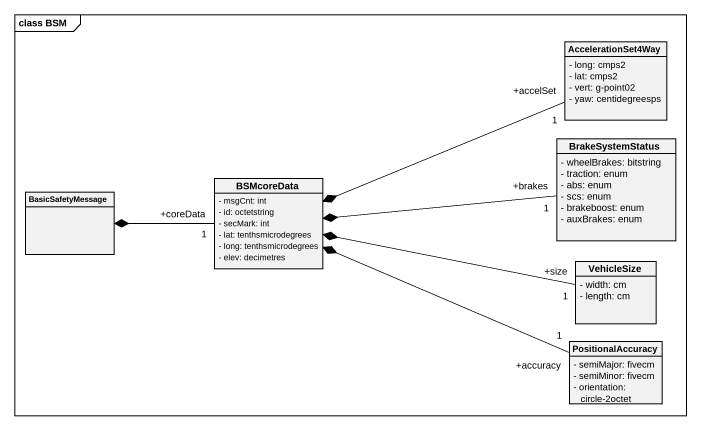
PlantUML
@startuml
mainframe class BSM
hide circle
hide empty members
skinparam classAttributeIconSize 0
class AccelerationSet4Way {
  - long: cmps2
  - lat: cmps2
  - vert: g-point02
  - yaw: centidegreesps
}
class BrakeSystemStatus {
  - wheelBrakes: bitstring
  - traction: enum
  - abs: enum
  - scs: enum
  - brakeboost: enum
  - auxBrakes: enum
}
class BasicSafetyMessage
class BSMcoreData {
  - msgCnt: int
  - id: octetstring
  - secMark: int
  - lat: tenthsmicrodegrees
  - long: tenthsmicrodegrees
  - elev: decimetres
}
class VehicleSize {
  - width: cm
  - length: cm
}
class PositionalAccuracy {
  - semiMajor: fivecm
  - semiMinor: fivecm
  - orientation: circle-2octet
}
AccelerationSet4Way "+accelSet\n1" -left-* BSMcoreData
BrakeSystemStatus "+brakes\n1" -left-* BSMcoreData
BSMcoreData "+coreData\n1" -left-* BasicSafetyMessage
VehicleSize "+size\n1" -left-* BSMcoreData
PositionalAccuracy "+accuracy\n1" -left-* BSMcoreData
@enduml
